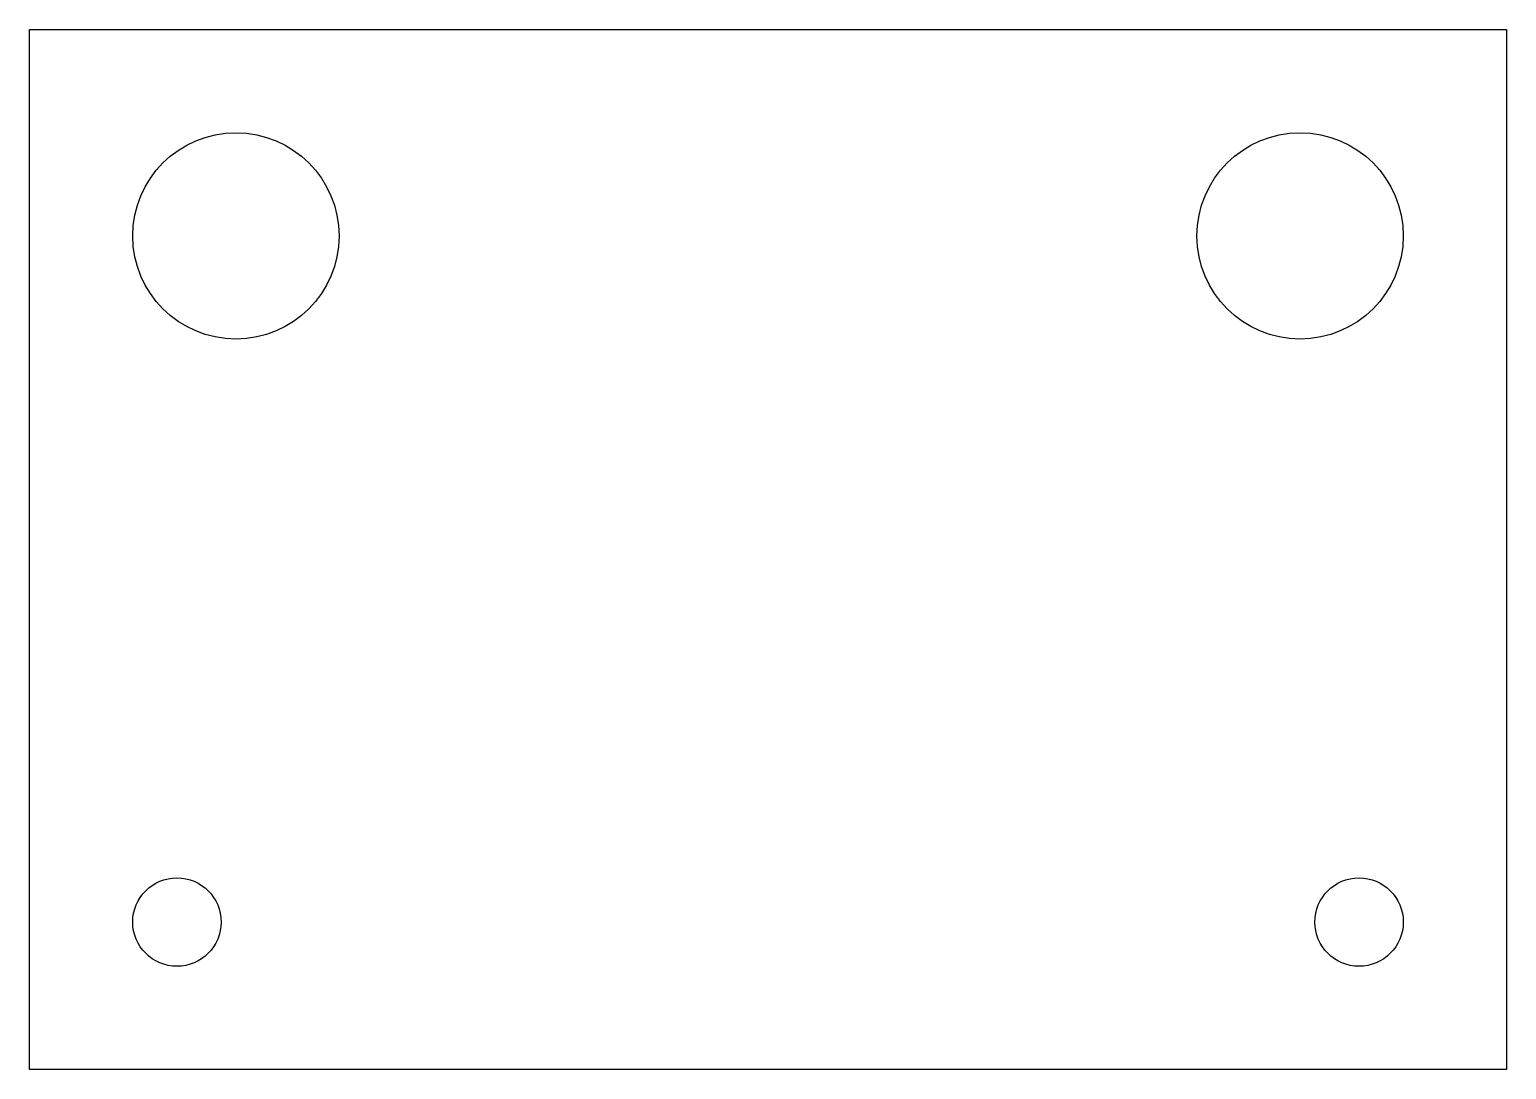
# Model space of a CAD drawing. Extents: x -352 to 650, y -248 to 458.
import ezdxf

# ---------------------------------------------------------------- set-up
doc = ezdxf.new("R2010")
doc.units = 0
doc.layers.add('View003', color=7, linetype='CONTINUOUS')

msp = doc.modelspace()

# ---------------------------------------------------------------- linework, layer by layer
at = {"layer": 'View003'}
for p, q in [((-352.5, -247.75), (-352.5, 457.75)), ((-352.5, 457.75), (649.5, 457.75)), ((649.5, 457.75), (649.5, -247.75)), ((649.5, -247.75), (-352.5, -247.75))]:
    msp.add_line(p, q, dxfattribs=at)
for centre, radius in [((-212.5, 317.75), 70), ((509.5, 317.75), 70), ((-252.5, -147.75), 30), ((549.5, -147.75), 30)]:
    msp.add_circle(centre, radius, dxfattribs=at)

doc.saveas('drawing.dxf')
